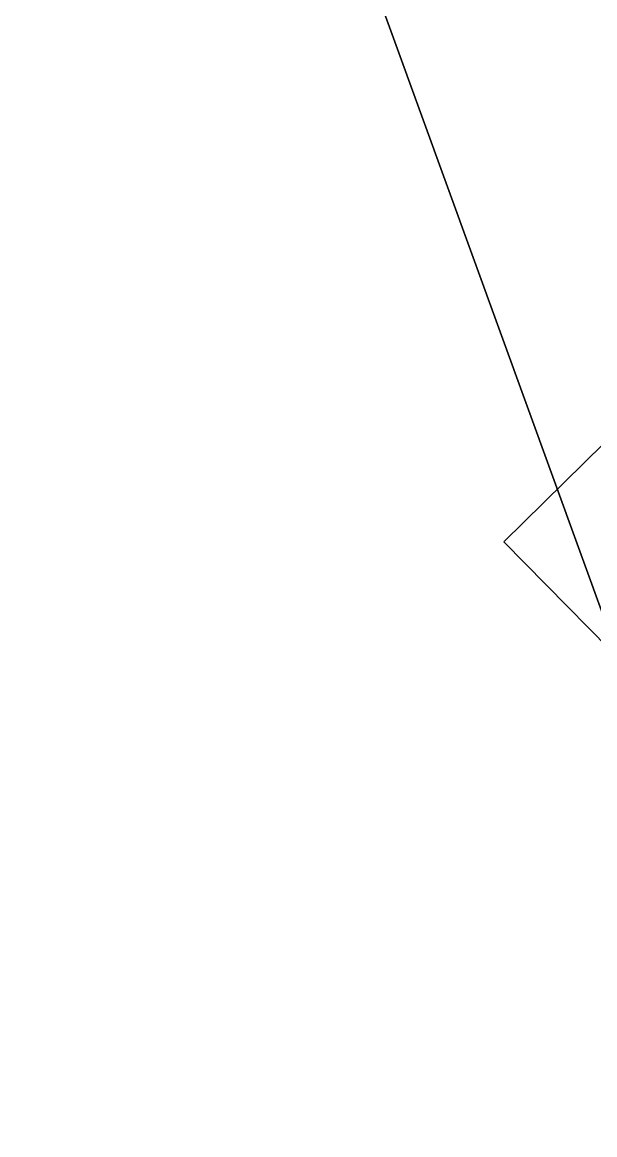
# Model space of a CAD drawing. Header units: millimetres. Extents: x -100 to 108163, y -1208 to 29908.
# Drawn here: x 80993 to 81602, y 11315 to 12499 of the extents above; entities that cross this region are included whole.
import ezdxf

# ---------------------------------------------------------------- set-up
doc = ezdxf.new("R2010")
doc.units = ezdxf.units.MM
doc.layers.add('KwikScaf 3D', color=7, linetype='CONTINUOUS')

msp = doc.modelspace()

# ---------------------------------------------------------------- meshes
at = {"layer": 'KwikScaf 3D', "color": 20}
mesh = msp.add_polymesh((6, 3), dxfattribs=at)
for k, corner in enumerate([(82277.9, 11484.1, 7614.9), (82277.9, 11484.1, 7550.9), (82277.9, 11484.1, 7550.9), (81459.3, 13740.2, 7614.9), (81459.3, 13740.2, 7550.9), (81459.3, 13740.2, 7550.9), (81675.5, 13818.6, 7614.9), (81675.5, 13818.6, 7550.9), (81459.3, 13740.2, 7550.9), (82494.1, 11562.5, 7614.9), (82494.1, 11562.5, 7550.9), (82277.9, 11484.1, 7550.9), (82494.1, 11562.5, 7614.9), (82494.1, 11562.5, 7614.9), (82277.9, 11484.1, 7614.9), (81675.5, 13818.6, 7614.9), (81675.5, 13818.6, 7614.9), (81459.3, 13740.2, 7614.9)]):
    mesh.set_mesh_vertex(divmod(k, 3), corner)
mesh = msp.add_polymesh((6, 3), dxfattribs=at)
for k, corner in enumerate([(82277.9, 11484.1, 9596.3), (82277.9, 11484.1, 9532.3), (82277.9, 11484.1, 9532.3), (81459.3, 13740.2, 9596.3), (81459.3, 13740.2, 9532.3), (81459.3, 13740.2, 9532.3), (81675.5, 13818.6, 9596.3), (81675.5, 13818.6, 9532.3), (81459.3, 13740.2, 9532.3), (82494.1, 11562.5, 9596.3), (82494.1, 11562.5, 9532.3), (82277.9, 11484.1, 9532.3), (82494.1, 11562.5, 9596.3), (82494.1, 11562.5, 9596.3), (82277.9, 11484.1, 9596.3), (81675.5, 13818.6, 9596.3), (81675.5, 13818.6, 9596.3), (81459.3, 13740.2, 9596.3)]):
    mesh.set_mesh_vertex(divmod(k, 3), corner)
mesh = msp.add_polymesh((6, 3), dxfattribs=at)
for k, corner in enumerate([(82044.7, 11399.5, 7614.9), (82044.7, 11399.5, 7550.9), (82044.7, 11399.5, 7550.9), (81226.2, 13655.6, 7614.9), (81226.2, 13655.6, 7550.9), (81226.2, 13655.6, 7550.9), (81442.4, 13734.1, 7614.9), (81442.4, 13734.1, 7550.9), (81226.2, 13655.6, 7550.9), (82260.9, 11478, 7614.9), (82260.9, 11478, 7550.9), (82044.7, 11399.5, 7550.9), (82260.9, 11478, 7614.9), (82260.9, 11478, 7614.9), (82044.7, 11399.5, 7614.9), (81442.4, 13734.1, 7614.9), (81442.4, 13734.1, 7614.9), (81226.2, 13655.6, 7614.9)]):
    mesh.set_mesh_vertex(divmod(k, 3), corner)
mesh = msp.add_polymesh((6, 3), dxfattribs=at)
for k, corner in enumerate([(82044.7, 11399.5, 9596.3), (82044.7, 11399.5, 9532.3), (82044.7, 11399.5, 9532.3), (81226.2, 13655.6, 9596.3), (81226.2, 13655.6, 9532.3), (81226.2, 13655.6, 9532.3), (81442.4, 13734.1, 9596.3), (81442.4, 13734.1, 9532.3), (81226.2, 13655.6, 9532.3), (82260.9, 11478, 9596.3), (82260.9, 11478, 9532.3), (82044.7, 11399.5, 9532.3), (82260.9, 11478, 9596.3), (82260.9, 11478, 9596.3), (82044.7, 11399.5, 9596.3), (81442.4, 13734.1, 9596.3), (81442.4, 13734.1, 9596.3), (81226.2, 13655.6, 9596.3)]):
    mesh.set_mesh_vertex(divmod(k, 3), corner)
mesh = msp.add_polymesh((6, 3), dxfattribs=at)
for k, corner in enumerate([(81811.6, 11314.9, 7614.9), (81811.6, 11314.9, 7550.9), (81811.6, 11314.9, 7550.9), (80993.1, 13571, 7614.9), (80993.1, 13571, 7550.9), (80993.1, 13571, 7550.9), (81209.3, 13649.5, 7614.9), (81209.3, 13649.5, 7550.9), (80993.1, 13571, 7550.9), (82027.8, 11393.4, 7614.9), (82027.8, 11393.4, 7550.9), (81811.6, 11314.9, 7550.9), (82027.8, 11393.4, 7614.9), (82027.8, 11393.4, 7614.9), (81811.6, 11314.9, 7614.9), (81209.3, 13649.5, 7614.9), (81209.3, 13649.5, 7614.9), (80993.1, 13571, 7614.9)]):
    mesh.set_mesh_vertex(divmod(k, 3), corner)
mesh = msp.add_polymesh((6, 3), dxfattribs=at)
for k, corner in enumerate([(81811.6, 11314.9, 9596.3), (81811.6, 11314.9, 9532.3), (81811.6, 11314.9, 9532.3), (80993.1, 13571, 9596.3), (80993.1, 13571, 9532.3), (80993.1, 13571, 9532.3), (81209.3, 13649.5, 9596.3), (81209.3, 13649.5, 9532.3), (80993.1, 13571, 9532.3), (82027.8, 11393.4, 9596.3), (82027.8, 11393.4, 9532.3), (81811.6, 11314.9, 9532.3), (82027.8, 11393.4, 9596.3), (82027.8, 11393.4, 9596.3), (81811.6, 11314.9, 9596.3), (81209.3, 13649.5, 9596.3), (81209.3, 13649.5, 9596.3), (80993.1, 13571, 9596.3)]):
    mesh.set_mesh_vertex(divmod(k, 3), corner)
at = {"layer": 'KwikScaf 3D', "color": 200}
mesh = msp.add_polymesh((6, 3), dxfattribs=at)
for k, corner in enumerate([(81663.1, 11785.8, -460), (81663.1, 11785.8, -498), (81663.1, 11785.8, -498), (81505.3, 11946.1, -460), (81505.3, 11946.1, -498), (81505.3, 11946.1, -498), (81719.1, 12156.6, -460), (81719.1, 12156.6, -498), (81505.3, 11946.1, -498), (81876.9, 11996.2, -460), (81876.9, 11996.2, -498), (81663.1, 11785.8, -498), (81876.9, 11996.2, -460), (81876.9, 11996.2, -460), (81663.1, 11785.8, -460), (81719.1, 12156.6, -460), (81719.1, 12156.6, -460), (81505.3, 11946.1, -460)]):
    mesh.set_mesh_vertex(divmod(k, 3), corner)

doc.saveas('drawing.dxf')
